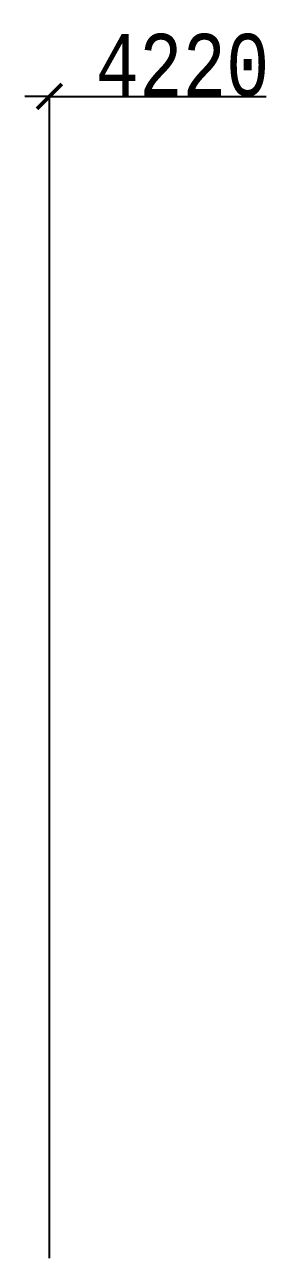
# Model space of a CAD drawing. Header units: millimetres. Extents: x -689206 to 4969298, y -1019800 to 703299.
# Drawn here: x -100 to 916, y -431579 to -426597 of the extents above; entities that cross this region are included whole.
import ezdxf

# ---------------------------------------------------------------- set-up
doc = ezdxf.new("R2010")
doc.units = ezdxf.units.MM
doc.layers.add('РАЗМЕРЫ', color=7, linetype='Continuous', lineweight=9)
doc.styles.add('Аннотативный', font='isocteur.ttf', dxfattribs={"width": 0.7, "height": 250})
doc.dimstyles.new('Аннотативный', dxfattribs={"dimscale": 0, "dimtxt": 250, "dimasz": 100, "dimexe": 1.25, "dimexo": 0.625, "dimtad": 1, "dimdec": 0, "dimtxsty": 'Аннотативный', "dimblk": 'ARCHTICK', "dimcen": 2.5, "dimadec": 0, "dimazin": 0, "dimtfac": 1, "dimtdec": 0, "dimtmove": 0, "dimatfit": 3, "dimfxl": 1, "dimarcsym": 0})

# ---------------------------------------------------------------- blocks, each defined once
blk = doc.blocks.new('_ArchTick')
at = {"color": 0, "linetype": 'ByBlock', "const_width": 0.15}
blk.add_lwpolyline([(-0.5, -0.5), (0.5, 0.5)], dxfattribs=at)
blk = doc.blocks.new('*D3992')
at = {"layer": 'Defpoints', "color": 0, "linetype": 'ByBlock', "lineweight": 30, "transparency": 16777216}
for p in [(0, -426886.2), (0, -427355), (0, -431578.9)]:
    blk.add_point(p, dxfattribs=at)
at = {"layer": 'РАЗМЕРЫ', "color": 0, "linetype": 'ByBlock', "lineweight": -2, "transparency": 16777216}
for p, q in [((0, -426886.2), (-100, -426886.2)), ((0, -427354.3), (0, -426884.9)), ((0, -431578.2), (0, -426884.9)), ((0, -426886.2), (875, -426886.2))]:
    blk.add_line(p, q, dxfattribs=at)
at = {"layer": 'РАЗМЕРЫ', "color": 0, "linetype": 'ByBlock', "lineweight": -2, "transparency": 16777216, "xscale": 100, "yscale": 100, "zscale": 100}
blk.add_blockref('_ArchTick', (0, -426886.2), dxfattribs=at)
at = {"layer": 'РАЗМЕРЫ', "color": 0, "linetype": 'ByBlock', "lineweight": -2, "transparency": 16777216, "xscale": 100, "yscale": 100, "zscale": 100, "rotation": 180}
blk.add_blockref('_ArchTick', (0, -426886.2), dxfattribs=at)
at = {"layer": 'РАЗМЕРЫ', "color": 0, "linetype": 'ByBlock', "lineweight": 20, "transparency": 16777216, "insert": (537.5, -426760.6), "char_height": 250, "attachment_point": 5, "style": 'Аннотативный'}
blk.add_mtext('4220', dxfattribs=at)

msp = doc.modelspace()

# ---------------------------------------------------------------- dimensions: what is measured, and where the dimension line sits
at = {"layer": 'РАЗМЕРЫ', "linetype": 'ByBlock', "lineweight": 20}
dim = msp.add_linear_dim(base=(0, -426886.2), p1=(0, -427355), p2=(0, -431578.9), text='4220', dimstyle='Аннотативный', dxfattribs=at)
dim.commit()
dim.dimension.update_dxf_attribs({"geometry": '*D3992', "text_midpoint": (537.5, -426760.6)})

doc.saveas('drawing.dxf')
